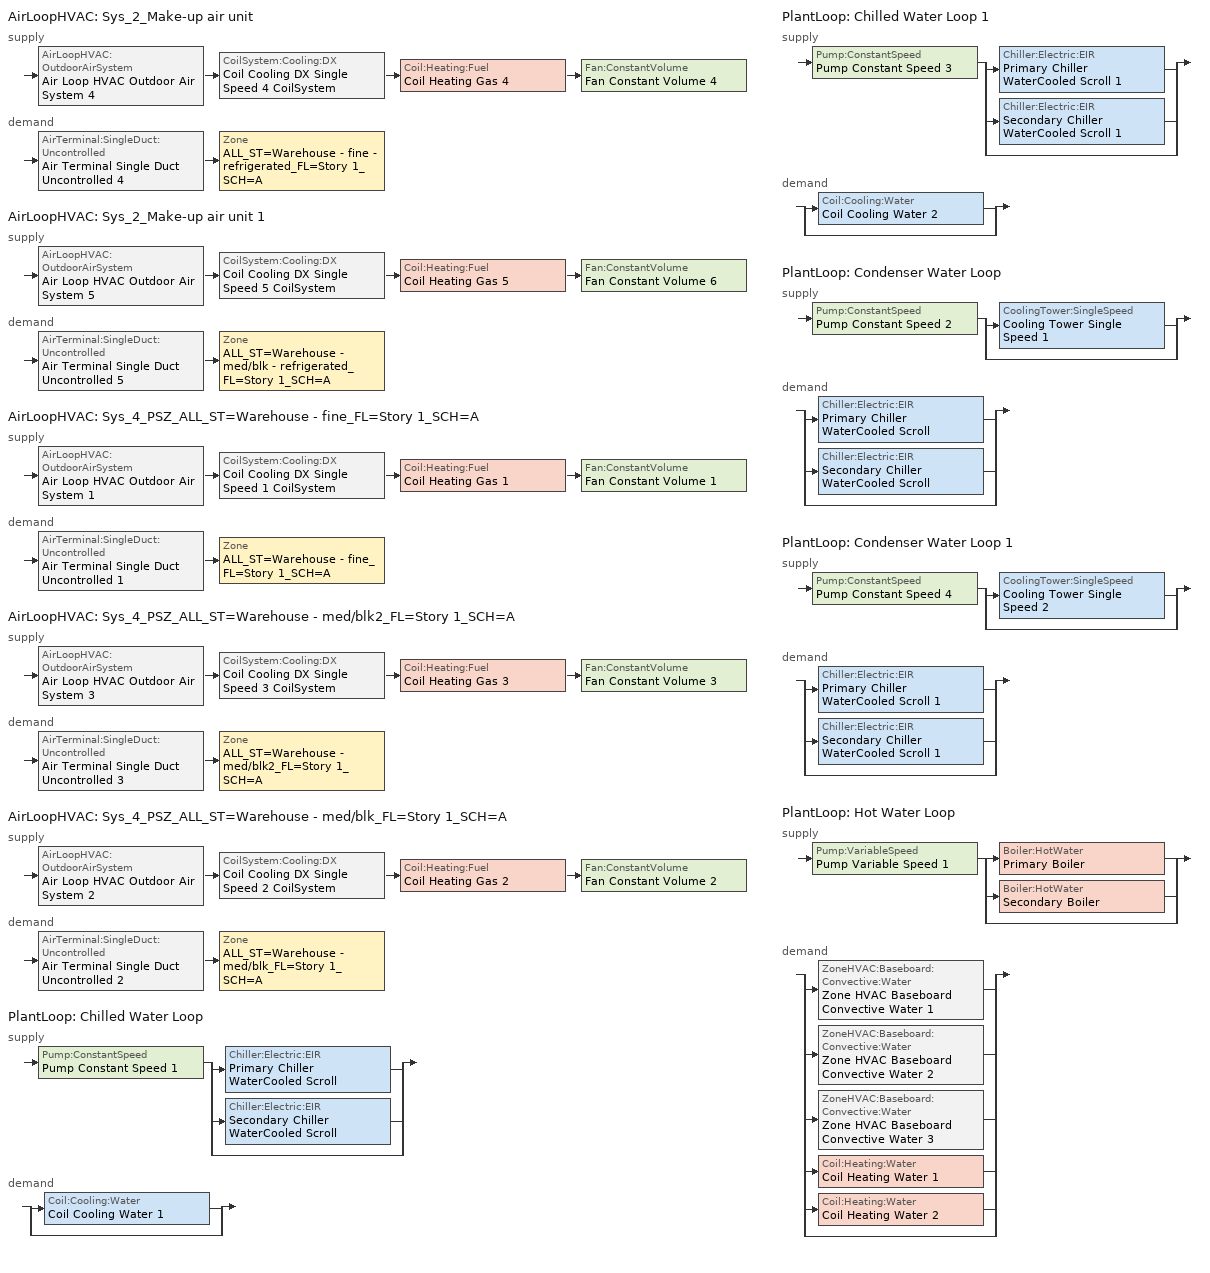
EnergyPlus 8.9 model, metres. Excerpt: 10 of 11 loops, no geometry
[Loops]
AirLoopHVAC 'Sys_2_Make-up air unit'
 supply: AirLoopHVAC:OutdoorAirSystem 'Air Loop HVAC Outdoor Air System 4' > CoilSystem:Cooling:DX 'Coil Cooling DX Single Speed 4 CoilSystem' > Coil:Heating:Fuel 'Coil Heating Gas 4' > Fan:ConstantVolume 'Fan Constant Volume 4'
 demand: AirTerminal:SingleDuct:Uncontrolled 'Air Terminal Single Duct Uncontrolled 4' > Zone 'ALL_ST=Warehouse - fine - refrigerated_FL=Story 1_SCH=A'
AirLoopHVAC 'Sys_2_Make-up air unit 1'
 supply: AirLoopHVAC:OutdoorAirSystem 'Air Loop HVAC Outdoor Air System 5' > CoilSystem:Cooling:DX 'Coil Cooling DX Single Speed 5 CoilSystem' > Coil:Heating:Fuel 'Coil Heating Gas 5' > Fan:ConstantVolume 'Fan Constant Volume 6'
 demand: AirTerminal:SingleDuct:Uncontrolled 'Air Terminal Single Duct Uncontrolled 5' > Zone 'ALL_ST=Warehouse - med/blk - refrigerated_FL=Story 1_SCH=A'
AirLoopHVAC 'Sys_4_PSZ_ALL_ST=Warehouse - fine_FL=Story 1_SCH=A'
 supply: AirLoopHVAC:OutdoorAirSystem 'Air Loop HVAC Outdoor Air System 1' > CoilSystem:Cooling:DX 'Coil Cooling DX Single Speed 1 CoilSystem' > Coil:Heating:Fuel 'Coil Heating Gas 1' > Fan:ConstantVolume 'Fan Constant Volume 1'
 demand: AirTerminal:SingleDuct:Uncontrolled 'Air Terminal Single Duct Uncontrolled 1' > Zone 'ALL_ST=Warehouse - fine_FL=Story 1_SCH=A'
AirLoopHVAC 'Sys_4_PSZ_ALL_ST=Warehouse - med/blk2_FL=Story 1_SCH=A'
 supply: AirLoopHVAC:OutdoorAirSystem 'Air Loop HVAC Outdoor Air System 3' > CoilSystem:Cooling:DX 'Coil Cooling DX Single Speed 3 CoilSystem' > Coil:Heating:Fuel 'Coil Heating Gas 3' > Fan:ConstantVolume 'Fan Constant Volume 3'
 demand: AirTerminal:SingleDuct:Uncontrolled 'Air Terminal Single Duct Uncontrolled 3' > Zone 'ALL_ST=Warehouse - med/blk2_FL=Story 1_SCH=A'
AirLoopHVAC 'Sys_4_PSZ_ALL_ST=Warehouse - med/blk_FL=Story 1_SCH=A'
 supply: AirLoopHVAC:OutdoorAirSystem 'Air Loop HVAC Outdoor Air System 2' > CoilSystem:Cooling:DX 'Coil Cooling DX Single Speed 2 CoilSystem' > Coil:Heating:Fuel 'Coil Heating Gas 2' > Fan:ConstantVolume 'Fan Constant Volume 2'
 demand: AirTerminal:SingleDuct:Uncontrolled 'Air Terminal Single Duct Uncontrolled 2' > Zone 'ALL_ST=Warehouse - med/blk_FL=Story 1_SCH=A'
PlantLoop 'Chilled Water Loop'
 supply: Pump:ConstantSpeed 'Pump Constant Speed 1' > split
  | Chiller:Electric:EIR 'Primary Chiller WaterCooled Scroll'
  | Chiller:Electric:EIR 'Secondary Chiller WaterCooled Scroll'
  | bypass
 demand: split
  | Coil:Cooling:Water 'Coil Cooling Water 1'
  | bypass
PlantLoop 'Chilled Water Loop 1'
 supply: Pump:ConstantSpeed 'Pump Constant Speed 3' > split
  | Chiller:Electric:EIR 'Primary Chiller WaterCooled Scroll 1'
  | Chiller:Electric:EIR 'Secondary Chiller WaterCooled Scroll 1'
  | bypass
 demand: split
  | Coil:Cooling:Water 'Coil Cooling Water 2'
  | bypass
PlantLoop 'Condenser Water Loop'
 supply: Pump:ConstantSpeed 'Pump Constant Speed 2' > split
  | CoolingTower:SingleSpeed 'Cooling Tower Single Speed 1'
  | bypass
 demand: split
  | Chiller:Electric:EIR 'Primary Chiller WaterCooled Scroll'
  | Chiller:Electric:EIR 'Secondary Chiller WaterCooled Scroll'
  | bypass
PlantLoop 'Condenser Water Loop 1'
 supply: Pump:ConstantSpeed 'Pump Constant Speed 4' > split
  | CoolingTower:SingleSpeed 'Cooling Tower Single Speed 2'
  | bypass
 demand: split
  | Chiller:Electric:EIR 'Primary Chiller WaterCooled Scroll 1'
  | Chiller:Electric:EIR 'Secondary Chiller WaterCooled Scroll 1'
  | bypass
PlantLoop 'Hot Water Loop'
 supply: Pump:VariableSpeed 'Pump Variable Speed 1' > split
  | Boiler:HotWater 'Primary Boiler'
  | Boiler:HotWater 'Secondary Boiler'
  | bypass
 demand: split
  | ZoneHVAC:Baseboard:Convective:Water 'Zone HVAC Baseboard Convective Water 1'
  | ZoneHVAC:Baseboard:Convective:Water 'Zone HVAC Baseboard Convective Water 2'
  | ZoneHVAC:Baseboard:Convective:Water 'Zone HVAC Baseboard Convective Water 3'
  | Coil:Heating:Water 'Coil Heating Water 1'
  | Coil:Heating:Water 'Coil Heating Water 2'
  | bypass
[ZoneControl:Thermostat] Control Object Type 1=ThermostatSetpoint:DualSetpoint
Name | Zone or ZoneList | Control Type Schedule | Control Name 1
ALL_ST=Warehouse - fine - refrigerated_FL=Story 1_SCH=A Thermostat | ALL_ST=Warehouse - fine - refrigerated_FL=Story 1_SCH=A | ALL_ST=Warehouse - fine - refrigerated_FL=Story 1_SCH=A Thermostat Schedule | Space Function Warehouse - fine - refrigerated Thermostat 3
ALL_ST=Warehouse - fine_FL=Story 1_SCH=A Thermostat | ALL_ST=Warehouse - fine_FL=Story 1_SCH=A | ALL_ST=Warehouse - fine_FL=Story 1_SCH=A Thermostat Schedule | Space Function Warehouse - fine Thermostat 3
ALL_ST=Warehouse - med/blk - refrigerated_FL=Story 1_SCH=A Thermostat | ALL_ST=Warehouse - med/blk - refrigerated_FL=Story 1_SCH=A | ALL_ST=Warehouse - med/blk - refrigerated_FL=Story 1_SCH=A Thermostat Schedule | Space Function Warehouse - med/blk - refrigerated Thermostat 3
ALL_ST=Warehouse - med/blk2_FL=Story 1_SCH=A Thermostat | ALL_ST=Warehouse - med/blk2_FL=Story 1_SCH=A | ALL_ST=Warehouse - med/blk2_FL=Story 1_SCH=A Thermostat Schedule | Space Function Warehouse - med/blk2 Thermostat 3
ALL_ST=Warehouse - med/blk_FL=Story 1_SCH=A Thermostat | ALL_ST=Warehouse - med/blk_FL=Story 1_SCH=A | ALL_ST=Warehouse - med/blk_FL=Story 1_SCH=A Thermostat Schedule | Space Function Warehouse - med/blk Thermostat 3
[ThermostatSetpoint:DualSetpoint] Heating Setpoint Temperature Schedule=NECB-A-Thermostat Setpoint-Heating; Cooling Setpoint Temperature Schedule=NECB-A-Thermostat Setpoint-Cooling
Space Function Warehouse - fine - refrigerated Thermostat 3; Space Function Warehouse - fine Thermostat 3; Space Function Warehouse - med/blk - refrigerated Thermostat 3; Space Function Warehouse - med/blk2 Thermostat 3; Space Function Warehouse - med/blk Thermostat 3
[Fan:ConstantVolume] Availability Schedule=Always On Discrete; Fan Total Efficiency=0.7; Pressure Rise {Pa}=250; Maximum Flow Rate {m3/s}=AutoSize; Motor Efficiency=0.9; Motor In Airstream Fraction=1
Fan Constant Volume 5; Fan Constant Volume 7; Fan Constant Volume 4; Fan Constant Volume 6; Fan Constant Volume 1; Fan Constant Volume 3; Fan Constant Volume 2
[Coil:Cooling:Water] Design Water Flow Rate {m3/s}=Autosize; Design Air Flow Rate {m3/s}=Autosize; Design Inlet Water Temperature {C}=Autosize; Design Inlet Air Temperature {C}=Autosize; Design Outlet Air Temperature {C}=Autosize; Design Inlet Air Humidity Ratio {kgWater/kgDryAir}=Autosize; Design Outlet Air Humidity Ratio {kgWater/kgDryAir}=Autosize; Type of Analysis=SimpleAnalysis; Heat Exchanger Configuration=CrossFlow
Name | Availability Schedule
Coil Cooling Water 1 | tpfc_clg_availability
Coil Cooling Water 2 | tpfc_clg_availability 1
[Coil:Heating:Water] U-Factor Times Area Value {W/K}=Autosize; Maximum Water Flow Rate {m3/s}=Autosize; Performance Input Method=UFactorTimesAreaAndDesignWaterFlowRate; Rated Capacity {W}=Autosize; Rated Inlet Water Temperature {C}=82.2; Rated Inlet Air Temperature {C}=16.6; Rated Outlet Water Temperature {C}=71.1; Rated Outlet Air Temperature {C}=32.2; Rated Ratio for Air and Water Convection=0.5
Name | Availability Schedule
Coil Heating Water 1 | tpfc_htg_availability
Coil Heating Water 2 | tpfc_htg_availability 1
[ZoneHVAC:FourPipeFanCoil] Availability Schedule=Always On Discrete; Capacity Control Method=ConstantFanVariableFlow; Maximum Supply Air Flow Rate {m3/s}=Autosize; Maximum Outdoor Air Flow Rate {m3/s}=Autosize; Maximum Cold Water Flow Rate {m3/s}=Autosize; Maximum Hot Water Flow Rate {m3/s}=Autosize; Minimum Supply Air Temperature in Cooling Mode {C}=Autosize; Maximum Supply Air Temperature in Heating Mode {C}=Autosize
Name | Supply Air Fan | Cooling Coil | Heating Coil
Zone HVAC Four Pipe Fan Coil 1 | Fan Constant Volume 5 | Coil Cooling Water 1 | Coil Heating Water 1
Zone HVAC Four Pipe Fan Coil 2 | Fan Constant Volume 7 | Coil Cooling Water 2 | Coil Heating Water 2
[AirTerminal:SingleDuct:Uncontrolled] Availability Schedule=Always On Discrete; Maximum Air Flow Rate {m3/s}=AutoSize
Air Terminal Single Duct Uncontrolled 4; Air Terminal Single Duct Uncontrolled 1; Air Terminal Single Duct Uncontrolled 5; Air Terminal Single Duct Uncontrolled 3; Air Terminal Single Duct Uncontrolled 2
[Zone equipment]
ALL_ST=Warehouse - fine - refrigerated_FL=Story 1_SCH=A: Zone HVAC Four Pipe Fan Coil 1, Air Terminal Single Duct Uncontrolled 4
ALL_ST=Warehouse - fine_FL=Story 1_SCH=A: Air Terminal Single Duct Uncontrolled 1, Zone HVAC Baseboard Convective Water 1
ALL_ST=Warehouse - med/blk - refrigerated_FL=Story 1_SCH=A: Zone HVAC Four Pipe Fan Coil 2, Air Terminal Single Duct Uncontrolled 5
ALL_ST=Warehouse - med/blk2_FL=Story 1_SCH=A: Air Terminal Single Duct Uncontrolled 3, Zone HVAC Baseboard Convective Water 3
ALL_ST=Warehouse - med/blk_FL=Story 1_SCH=A: Air Terminal Single Duct Uncontrolled 2, Zone HVAC Baseboard Convective Water 2
[Sizing:Zone] Zone Cooling Design Supply Air Temperature Input Method=SupplyAirTemperature; Zone Cooling Design Supply Air Temperature {C}=13; Zone Cooling Design Supply Air Temperature Difference {deltaC}=11.11; Zone Heating Design Supply Air Temperature Input Method=SupplyAirTemperature; Zone Heating Design Supply Air Temperature {C}=43; Zone Heating Design Supply Air Temperature Difference {deltaC}=11.11; Zone Cooling Design Supply Air Humidity Ratio {kgWater/kgDryAir}=0.0085; Zone Heating Design Supply Air Humidity Ratio {kgWater/kgDryAir}=0.008; Zone Heating Sizing Factor=1.3; Zone Cooling Sizing Factor=1.1; Cooling Design Air Flow Method=DesignDay; Cooling Design Air Flow Rate {m3/s}=0; Cooling Minimum Air Flow per Zone Floor Area {m3/s-m2}=0.000762; Cooling Minimum Air Flow {m3/s}=0; Cooling Minimum Air Flow Fraction=0; Heating Design Air Flow Method=DesignDay; Heating Design Air Flow Rate {m3/s}=0; Heating Maximum Air Flow per Zone Floor Area {m3/s-m2}=0.002032; Heating Maximum Air Flow {m3/s}=0.141576; Heating Maximum Air Flow Fraction=0.3; Account for Dedicated Outdoor Air System=No
Name | Design Specification Outdoor Air Object | Design Specification Zone Air Distribution Object
ALL_ST=Warehouse - fine - refrigerated_FL=Story 1_SCH=A | Space Function Warehouse - fine - refrigerated Ventilation | ALL_ST=Warehouse - fine - refrigerated_FL=Story 1_SCH=A Design Spec Zone Air Dist
ALL_ST=Warehouse - fine_FL=Story 1_SCH=A | Space Function Warehouse - fine Ventilation | ALL_ST=Warehouse - fine_FL=Story 1_SCH=A Design Spec Zone Air Dist
ALL_ST=Warehouse - med/blk - refrigerated_FL=Story 1_SCH=A | Space Function Warehouse - med/blk - refrigerated Ventilation | ALL_ST=Warehouse - med/blk - refrigerated_FL=Story 1_SCH=A Design Spec Zone Air Dist
ALL_ST=Warehouse - med/blk2_FL=Story 1_SCH=A | Space Function Warehouse - med/blk2 Ventilation | ALL_ST=Warehouse - med/blk2_FL=Story 1_SCH=A Design Spec Zone Air Dist
ALL_ST=Warehouse - med/blk_FL=Story 1_SCH=A | Space Function Warehouse - med/blk Ventilation | ALL_ST=Warehouse - med/blk_FL=Story 1_SCH=A Design Spec Zone Air Dist
[DesignSpecification:ZoneAirDistribution] Zone Air Distribution Effectiveness in Cooling Mode=1; Zone Air Distribution Effectiveness in Heating Mode=1
ALL_ST=Warehouse - fine - refrigerated_FL=Story 1_SCH=A Design Spec Zone Air Dist; ALL_ST=Warehouse - fine_FL=Story 1_SCH=A Design Spec Zone Air Dist; ALL_ST=Warehouse - med/blk - refrigerated_FL=Story 1_SCH=A Design Spec Zone Air Dist; ALL_ST=Warehouse - med/blk2_FL=Story 1_SCH=A Design Spec Zone Air Dist; ALL_ST=Warehouse - med/blk_FL=Story 1_SCH=A Design Spec Zone Air Dist
[Controller:MechanicalVentilation] Availability Schedule=Always On Discrete; Demand Controlled Ventilation=No; System Outdoor Air Method=ZoneSum
Name | Zone Name 1 | Design Specification Outdoor Air Object Name 1 | Design Specification Zone Air Distribution Object Name 1
Controller Mechanical Ventilation 4 | ALL_ST=Warehouse - fine - refrigerated_FL=Story 1_SCH=A | Space Function Warehouse - fine - refrigerated Ventilation | ALL_ST=Warehouse - fine - refrigerated_FL=Story 1_SCH=A Design Spec Zone Air Dist
Controller Mechanical Ventilation 1 | ALL_ST=Warehouse - fine_FL=Story 1_SCH=A | Space Function Warehouse - fine Ventilation | ALL_ST=Warehouse - fine_FL=Story 1_SCH=A Design Spec Zone Air Dist
Controller Mechanical Ventilation 5 | ALL_ST=Warehouse - med/blk - refrigerated_FL=Story 1_SCH=A | Space Function Warehouse - med/blk - refrigerated Ventilation | ALL_ST=Warehouse - med/blk - refrigerated_FL=Story 1_SCH=A Design Spec Zone Air Dist
Controller Mechanical Ventilation 3 | ALL_ST=Warehouse - med/blk2_FL=Story 1_SCH=A | Space Function Warehouse - med/blk2 Ventilation | ALL_ST=Warehouse - med/blk2_FL=Story 1_SCH=A Design Spec Zone Air Dist
Controller Mechanical Ventilation 2 | ALL_ST=Warehouse - med/blk_FL=Story 1_SCH=A | Space Function Warehouse - med/blk Ventilation | ALL_ST=Warehouse - med/blk_FL=Story 1_SCH=A Design Spec Zone Air Dist
[DesignSpecification:OutdoorAir] Outdoor Air Method=Sum; Outdoor Air Flow per Person {m3/s-person}=0; Outdoor Air Flow per Zone Floor Area {m3/s-m2}=0.0003048; Outdoor Air Flow per Zone {m3/s}=0; Outdoor Air Flow Air Changes per Hour {1/hr}=0
Space Function Warehouse - fine - refrigerated Ventilation; Space Function Warehouse - fine Ventilation; Space Function Warehouse - med/blk - refrigerated Ventilation; Space Function Warehouse - med/blk2 Ventilation; Space Function Warehouse - med/blk Ventilation
[ZoneHVAC:Baseboard:Convective:Water] Availability Schedule=Always On Discrete; Heating Design Capacity Method=HeatingDesignCapacity; Heating Design Capacity {W}=Autosize; Heating Design Capacity Per Floor Area {W/m2}=0; Fraction of Autosized Heating Design Capacity=0.8; U-Factor Times Area Value {W/K}=Autosize; Maximum Water Flow Rate {m3/s}=Autosize; Convergence Tolerance=0.001
Zone HVAC Baseboard Convective Water 1; Zone HVAC Baseboard Convective Water 3; Zone HVAC Baseboard Convective Water 2
[AirLoopHVAC] Design Supply Air Flow Rate {m3/s}=AutoSize
Sys_2_Make-up air unit; Sys_2_Make-up air unit 1; Sys_4_PSZ_ALL_ST=Warehouse - fine_FL=Story 1_SCH=A; Sys_4_PSZ_ALL_ST=Warehouse - med/blk2_FL=Story 1_SCH=A; Sys_4_PSZ_ALL_ST=Warehouse - med/blk_FL=Story 1_SCH=A
[Sizing:System] Type of Load to Size On=Sensible; Design Outdoor Air Flow Rate {m3/s}=Autosize; Central Heating Maximum System Air Flow Ratio=1; Preheat Design Temperature {C}=7; Preheat Design Humidity Ratio {kgWater/kgDryAir}=0.008; Precool Design Temperature {C}=13; Precool Design Humidity Ratio {kgWater/kgDryAir}=0.008; Central Cooling Design Supply Air Temperature {C}=13; Type of Zone Sum to Use=NonCoincident; 100% Outdoor Air in Cooling=No; 100% Outdoor Air in Heating=No; Central Cooling Design Supply Air Humidity Ratio {kgWater/kgDryAir}=0.0085; Central Heating Design Supply Air Humidity Ratio {kgWater/kgDryAir}=0.008; Cooling Supply Air Flow Rate Method=DesignDay; Cooling Supply Air Flow Rate {m3/s}=0; Cooling Supply Air Flow Rate Per Floor Area {m3/s-m2}=0.00996765; Cooling Fraction of Autosized Cooling Supply Air Flow Rate=1; Cooling Supply Air Flow Rate Per Unit Cooling Capacity {m3/s-W}=3.94755e-05; Heating Supply Air Flow Rate Method=DesignDay; Heating Supply Air Flow Rate {m3/s}=0; Heating Supply Air Flow Rate Per Floor Area {m3/s-m2}=0.00996765; Heating Fraction of Autosized Heating Supply Air Flow Rate=1; Heating Fraction of Autosized Cooling Supply Air Flow Rate=1; Heating Supply Air Flow Rate Per Unit Heating Capacity {m3/s-W}=3.15882e-05; System Outdoor Air Method=ZoneSum; Zone Maximum Outdoor Air Fraction=1; Cooling Design Capacity Method=CoolingDesignCapacity; Cooling Design Capacity {W}=Autosize; Cooling Design Capacity Per Floor Area {W/m2}=234.7; Fraction of Autosized Cooling Design Capacity=1; Heating Design Capacity Method=HeatingDesignCapacity; Heating Design Capacity {W}=Autosize; Heating Design Capacity Per Floor Area {W/m2}=157; Fraction of Autosized Heating Design Capacity=1; Central Cooling Capacity Control Method=OnOff
Name | Central Heating Design Supply Air Temperature {C}
Sys_2_Make-up air unit; Sys_2_Make-up air unit 1 | 13.1
Sys_4_PSZ_ALL_ST=Warehouse - fine_FL=Story 1_SCH=A; Sys_4_PSZ_ALL_ST=Warehouse - med/blk2_FL=Story 1_SCH=A; Sys_4_PSZ_ALL_ST=Warehouse - med/blk_FL=Story 1_SCH=A | 43
[Controller:OutdoorAir] Minimum Outdoor Air Flow Rate {m3/s}=Autosize; Maximum Outdoor Air Flow Rate {m3/s}=Autosize; Economizer Control Type=NoEconomizer; Economizer Control Action Type=ModulateFlow; Economizer Maximum Limit Dry-Bulb Temperature {C}=28; Economizer Maximum Limit Enthalpy {J/kg}=64000; Economizer Minimum Limit Dry-Bulb Temperature {C}=-100; Lockout Type=NoLockout; Minimum Limit Type=FixedMinimum; High Humidity Control=No; Control High Indoor Humidity Based on Outdoor Humidity Ratio=Yes; Heat Recovery Bypass Control Type=BypassWhenWithinEconomizerLimits
Name | Mechanical Ventilation Controller
Controller Outdoor Air 4 | Controller Mechanical Ventilation 4
Controller Outdoor Air 5 | Controller Mechanical Ventilation 5
Controller Outdoor Air 1 | Controller Mechanical Ventilation 1
Controller Outdoor Air 3 | Controller Mechanical Ventilation 3
Controller Outdoor Air 2 | Controller Mechanical Ventilation 2
[SetpointManager:MixedAir] Control Variable=Temperature
Node 93 OS Default SPM; Node 92 OS Default SPM; Node 91 OS Default SPM; Node 136 OS Default SPM; Node 135 OS Default SPM; Node 134 OS Default SPM; Node 28 OS Default SPM; Node 27 OS Default SPM; Node 26 OS Default SPM; Node 53 OS Default SPM; Node 52 OS Default SPM; Node 51 OS Default SPM; Node 40 OS Default SPM; Node 39 OS Default SPM; Node 38 OS Default SPM
[CoilSystem:Cooling:DX]
Name | Availability Schedule | Cooling Coil
Coil Cooling DX Single Speed 4 CoilSystem | tpfc_clg_availability | Coil Cooling DX Single Speed 4
Coil Cooling DX Single Speed 5 CoilSystem | tpfc_clg_availability 1 | Coil Cooling DX Single Speed 5
Coil Cooling DX Single Speed 1 CoilSystem | Always On Discrete | Coil Cooling DX Single Speed 1
Coil Cooling DX Single Speed 3 CoilSystem | Always On Discrete | Coil Cooling DX Single Speed 3
Coil Cooling DX Single Speed 2 CoilSystem | Always On Discrete | Coil Cooling DX Single Speed 2
[Coil:Cooling:DX:SingleSpeed] Gross Rated Total Cooling Capacity {W}=Autosize; Gross Rated Sensible Heat Ratio=Autosize; Gross Rated Cooling COP {W/W}=3; Rated Air Flow Rate {m3/s}=Autosize; Rated Evaporator Fan Power Per Volume Flow Rate {W/(m3/s)}=773.3; Condenser Type=AirCooled; Evaporative Condenser Effectiveness=0; Evaporative Condenser Air Flow Rate {m3/s}=Autosize; Evaporative Condenser Pump Rated Power Consumption {W}=Autosize; Crankcase Heater Capacity {W}=0; Maximum Outdoor Dry-Bulb Temperature for Crankcase Heater Operation {C}=0; Basin Heater Capacity {W/K}=0; Basin Heater Setpoint Temperature {C}=10
Name | Availability Schedule | Total Cooling Capacity Function of Temperature Curve | Total Cooling Capacity Function of Flow Fraction Curve | Energy Input Ratio Function of Temperature Curve | Energy Input Ratio Function of Flow Fraction Curve | Part Load Fraction Correlation Curve
Coil Cooling DX Single Speed 4 | tpfc_clg_availability | Curve Biquadratic 11 | Curve Quadratic 9 | Curve Biquadratic 12 | Curve Quadratic 10 | Curve Cubic 4
Coil Cooling DX Single Speed 5 | tpfc_clg_availability 1 | Curve Biquadratic 17 | Curve Quadratic 13 | Curve Biquadratic 18 | Curve Quadratic 14 | Curve Cubic 5
Coil Cooling DX Single Speed 1 | Always On Discrete | Curve Biquadratic 1 | Curve Quadratic 1 | Curve Biquadratic 2 | Curve Quadratic 2 | Curve Cubic 1
Coil Cooling DX Single Speed 3 | Always On Discrete | Curve Biquadratic 5 | Curve Quadratic 5 | Curve Biquadratic 6 | Curve Quadratic 6 | Curve Cubic 3
Coil Cooling DX Single Speed 2 | Always On Discrete | Curve Biquadratic 3 | Curve Quadratic 3 | Curve Biquadratic 4 | Curve Quadratic 4 | Curve Cubic 2
[Coil:Heating:Fuel] Availability Schedule=Always On Discrete; Fuel Type=NaturalGas; Burner Efficiency=0.8; Nominal Capacity {W}=AutoSize; Parasitic Electric Load {W}=0; Parasitic Fuel Load {W}=0
Coil Heating Gas 4; Coil Heating Gas 5; Coil Heating Gas 1; Coil Heating Gas 3; Coil Heating Gas 2
[SetpointManager:SingleZone:Reheat] Control Variable=Temperature
Name | Minimum Supply Air Temperature {C} | Maximum Supply Air Temperature {C} | Control Zone
Setpoint Manager Single Zone Reheat 4 | 13.1 | 13 | ALL_ST=Warehouse - fine - refrigerated_FL=Story 1_SCH=A
Setpoint Manager Single Zone Reheat 5 | 13.1 | 13 | ALL_ST=Warehouse - med/blk - refrigerated_FL=Story 1_SCH=A
Setpoint Manager Single Zone Reheat 1 | 13 | 43 | ALL_ST=Warehouse - fine_FL=Story 1_SCH=A
Setpoint Manager Single Zone Reheat 3 | 13 | 43 | ALL_ST=Warehouse - med/blk2_FL=Story 1_SCH=A
Setpoint Manager Single Zone Reheat 2 | 13 | 43 | ALL_ST=Warehouse - med/blk_FL=Story 1_SCH=A
[PlantLoop] Fluid Type=Water; Maximum Loop Temperature {C}=100; Minimum Loop Temperature {C}=0; Maximum Loop Flow Rate {m3/s}=Autosize; Minimum Loop Flow Rate {m3/s}=0; Plant Loop Volume {m3}=Autocalculate; Load Distribution Scheme=Optimal; Plant Loop Demand Calculation Scheme=SingleSetpoint
Name | Plant Equipment Operation Scheme
Chilled Water Loop | Chilled Water Loop Operation Schemes
Chilled Water Loop 1 | Chilled Water Loop 1 Operation Schemes
Condenser Water Loop | Condenser Water Loop Operation Schemes
Condenser Water Loop 1 | Condenser Water Loop 1 Operation Schemes
Hot Water Loop | Hot Water Loop Operation Schemes
[Sizing:Plant] Sizing Option=NonCoincident; Zone Timesteps in Averaging Window=1; Coincident Sizing Factor Mode=None
Name | Loop Type | Design Loop Exit Temperature {C} | Loop Design Temperature Difference {deltaC}
Chilled Water Loop; Chilled Water Loop 1 | Cooling | 7 | 6
Condenser Water Loop; Condenser Water Loop 1 | Condenser | 29 | 6
Hot Water Loop | Heating | 82 | 16
[Pump:ConstantSpeed] Design Flow Rate {m3/s}=Autosize; Design Pump Head {Pa}=179352; Design Power Consumption {W}=Autosize; Motor Efficiency=0.9; Fraction of Motor Inefficiencies to Fluid Stream=0; Pump Control Type=Intermittent; Design Power Sizing Method=PowerPerFlowPerPressure; Design Electric Power per Unit Flow Rate {W/(m3/s)}=348701.1; Design Shaft Power per Unit Flow Rate per Unit Head=1.28205
Pump Constant Speed 1; Pump Constant Speed 3; Pump Constant Speed 2; Pump Constant Speed 4
[Chiller:Electric:EIR] Reference Capacity {W}=Autosize; Reference COP {W/W}=5.5; Reference Leaving Chilled Water Temperature {C}=6.67; Reference Entering Condenser Fluid Temperature {C}=29.4; Reference Chilled Water Flow Rate {m3/s}=Autosize; Reference Condenser Fluid Flow Rate {m3/s}=Autosize; Minimum Part Load Ratio=0.1; Maximum Part Load Ratio=1; Optimum Part Load Ratio=1; Minimum Unloading Ratio=0.2; Condenser Type=WaterCooled; Condenser Fan Power Ratio {W/W}=0; Fraction of Compressor Electric Consumption Rejected by Condenser=1; Leaving Chilled Water Lower Temperature Limit {C}=2; Chiller Flow Mode=NotModulated; Sizing Factor=1
Name | Cooling Capacity Function of Temperature Curve | Electric Input to Cooling Output Ratio Function of Temperature Curve | Electric Input to Cooling Output Ratio Function of Part Load Ratio Curve
Primary Chiller WaterCooled Scroll | Curve Biquadratic 7 | Curve Biquadratic 8 | Curve Quadratic 7
Secondary Chiller WaterCooled Scroll | Curve Biquadratic 9 | Curve Biquadratic 10 | Curve Quadratic 8
Primary Chiller WaterCooled Scroll 1 | Curve Biquadratic 13 | Curve Biquadratic 14 | Curve Quadratic 11
Secondary Chiller WaterCooled Scroll 1 | Curve Biquadratic 15 | Curve Biquadratic 16 | Curve Quadratic 12
[SetpointManager:Scheduled] Control Variable=Temperature
Name | Schedule
Setpoint Manager Scheduled 1 | CHW Temp
Setpoint Manager Scheduled 3 | CHW Temp 1
Setpoint Manager Scheduled 2 | CW Temp
Setpoint Manager Scheduled 4 | CW Temp 1
[PlantEquipmentOperationSchemes] Control Scheme Schedule Name 1=Always On Discrete
Name | Control Scheme Object Type 1 | Control Scheme Name 1
Chilled Water Loop Operation Schemes | PlantEquipmentOperation:CoolingLoad | Chilled Water Loop Cooling Operation Scheme
Chilled Water Loop 1 Operation Schemes | PlantEquipmentOperation:CoolingLoad | Chilled Water Loop 1 Cooling Operation Scheme
Condenser Water Loop Operation Schemes | PlantEquipmentOperation:CoolingLoad | Condenser Water Loop Cooling Operation Scheme
Condenser Water Loop 1 Operation Schemes | PlantEquipmentOperation:CoolingLoad | Condenser Water Loop 1 Cooling Operation Scheme
Hot Water Loop Operation Schemes | PlantEquipmentOperation:HeatingLoad | Hot Water Loop Heating Operation Scheme
[PlantEquipmentOperation:CoolingLoad] Load Range Lower Limit 1 {W}=0; Load Range Upper Limit 1 {W}=1000000000
Name | Range Equipment List Name 1
Chilled Water Loop Cooling Operation Scheme | Chilled Water Loop Cooling Equipment List
Chilled Water Loop 1 Cooling Operation Scheme | Chilled Water Loop 1 Cooling Equipment List
Condenser Water Loop Cooling Operation Scheme | Condenser Water Loop Cooling Equipment List
Condenser Water Loop 1 Cooling Operation Scheme | Condenser Water Loop 1 Cooling Equipment List
[PlantEquipmentList]
Chilled Water Loop Cooling Equipment List: Chiller:Electric:EIR, Primary Chiller WaterCooled Scroll, Chiller:Electric:EIR, Secondary Chiller WaterCooled Scroll
Chilled Water Loop 1 Cooling Equipment List: Chiller:Electric:EIR, Primary Chiller WaterCooled Scroll 1, Chiller:Electric:EIR, Secondary Chiller WaterCooled Scroll 1
Condenser Water Loop Cooling Equipment List: CoolingTower:SingleSpeed, Cooling Tower Single Speed 1
Condenser Water Loop 1 Cooling Equipment List: CoolingTower:SingleSpeed, Cooling Tower Single Speed 2
Hot Water Loop Heating Equipment List: Boiler:HotWater, Primary Boiler, Boiler:HotWater, Secondary Boiler
[CoolingTower:SingleSpeed] Design Water Flow Rate {m3/s}=Autosize; Design Air Flow Rate {m3/s}=Autosize; Design Fan Power {W}=Autosize; Design U-Factor Times Area Value {W/K}=Autosize; Free Convection Air Flow Rate {m3/s}=Autosize; Free Convection Air Flow Rate Sizing Factor=0.1; Free Convection U-Factor Times Area Value {W/K}=Autosize; Free Convection U-Factor Times Area Value Sizing Factor=0.1; Performance Input Method=UFactorTimesAreaAndDesignWaterFlowRate; Heat Rejection Capacity and Nominal Capacity Sizing Ratio=1.25; Free Convection Capacity {W}=0; Free Convection Nominal Capacity Sizing Factor=0.1; Design Inlet Air Dry-Bulb Temperature {C}=24; Design Inlet Air Wet-Bulb Temperature {C}=24; Design Approach Temperature {deltaC}=5; Design Range Temperature {deltaC}=5; Basin Heater Capacity {W/K}=0; Basin Heater Setpoint Temperature {C}=2; Evaporation Loss Mode=LossFactor; Evaporation Loss Factor {percent/K}=0.2; Drift Loss Percent {percent}=0.008; Blowdown Calculation Mode=ConcentrationRatio; Blowdown Concentration Ratio=3; Capacity Control=FanCycling; Number of Cells=1; Cell Control=MinimalCell; Cell Minimum  Water Flow Rate Fraction=0.33; Cell Maximum Water Flow Rate Fraction=2.5; Sizing Factor=1
Cooling Tower Single Speed 1; Cooling Tower Single Speed 2
[Pump:VariableSpeed]
Pump Variable Speed 1: Design Maximum Flow Rate {m3/s}=Autosize; Design Pump Head {Pa}=179352; Design Power Consumption {W}=Autosize; Motor Efficiency=0.9; Fraction of Motor Inefficiencies to Fluid Stream=0; Coefficient 1 of the Part Load Performance Curve=0; Coefficient 2 of the Part Load Performance Curve=1; Coefficient 3 of the Part Load Performance Curve=0; Coefficient 4 of the Part Load Performance Curve=0; Design Minimum Flow Rate {m3/s}=0; Pump Control Type=Intermittent; Skin Loss Radiative Fraction=0.5; Design Power Sizing Method=PowerPerFlowPerPressure; Design Electric Power per Unit Flow Rate {W/(m3/s)}=348701.1; Design Shaft Power per Unit Flow Rate per Unit Head=1.28205; Design Minimum Flow Rate Fraction=0
[Boiler:HotWater] Fuel Type=NaturalGas; Nominal Capacity {W}=Autosize; Nominal Thermal Efficiency=0.8; Design Water Outlet Temperature {C}=82; Design Water Flow Rate {m3/s}=Autosize; Minimum Part Load Ratio=0; Maximum Part Load Ratio=1; Optimum Part Load Ratio=1; Water Outlet Upper Temperature Limit {C}=99; Boiler Flow Mode=ConstantFlow; Parasitic Electric Load {W}=0; Sizing Factor=1
Primary Boiler; Secondary Boiler
[SetpointManager:OutdoorAirReset]
Setpoint Manager Outdoor Air Reset 1: Control Variable=Temperature; Setpoint at Outdoor Low Temperature {C}=82; Outdoor Low Temperature {C}=-16; Setpoint at Outdoor High Temperature {C}=60; Outdoor High Temperature {C}=0
[PlantEquipmentOperation:HeatingLoad]
Hot Water Loop Heating Operation Scheme: Load Range Lower Limit 1 {W}=0; Load Range Upper Limit 1 {W}=1000000000; Range Equipment List Name 1=Hot Water Loop Heating Equipment List
[Schedule:Compact]
ALL_ST=Warehouse - fine - refrigerated_FL=Story 1_SCH=A Thermostat Schedule; ALL_ST=Warehouse - fine_FL=Story 1_SCH=A Thermostat Schedule; ALL_ST=Warehouse - med/blk - refrigerated_FL=Story 1_SCH=A Thermostat Schedule; ALL_ST=Warehouse - med/blk2_FL=Story 1_SCH=A Thermostat Schedule; ALL_ST=Warehouse - med/blk_FL=Story 1_SCH=A Thermostat Schedule: Through: 12/31, For: AllDays, Until: 24:00, 4
[Schedule:Day:Interval]
NECB-A-Thermostat Setpoint-Heating Sun|Hol Day; NECB-A-Thermostat Setpoint-Heating Sat Day: No, 24:00, 18
NECB-A-Thermostat Setpoint-Heating Default|Wkdy Day; NECB-A-Thermostat Setpoint-Heating Default: No, 06:00, 18, 07:00, 20, 21:00, 22, 24:00, 18
NECB-A-Thermostat Setpoint-Cooling Sun|Hol Day; NECB-A-Thermostat Setpoint-Cooling Sat Day: No, 24:00, 35
NECB-A-Thermostat Setpoint-Cooling Default|Wkdy Day; NECB-A-Thermostat Setpoint-Cooling Default: No, 06:00, 35, 21:00, 24, 24:00, 35
tpfc_clg_availability_sch_rule_day; tpfc_clg_availability_sch_rule_day 2; Schedule Day 4; tpfc_htg_availability_sch_rule_day 1; Schedule Day 3; tpfc_clg_availability_sch_rule_day 3; tpfc_clg_availability_sch_rule_day 5; Schedule Day 8; tpfc_htg_availability_sch_rule_day 4; Schedule Day 7: No, 24:00, 0
tpfc_clg_availability_sch_rule_day 1; tpfc_htg_availability_sch_rule_day; tpfc_htg_availability_sch_rule_day 2; tpfc_clg_availability_sch_rule_day 4; tpfc_htg_availability_sch_rule_day 3; tpfc_htg_availability_sch_rule_day 5: No, 24:00, 1
satCHW Temp 1; satCHW Temp 3; Schedule Day 5; Schedule Day 9; sunCHW Temp 1; sunCHW Temp 3; wkdCHW Temp 1; wkdCHW Temp 3: No, 01:00, 7, 02:00, 7, 03:00, 7, 04:00, 7, 05:00, 7, 06:00, 7, 07:00, 7, 08:00, 7, 09:00, 7, 10:00, 7, 11:00, 7, 12:00, 7, 13:00, 7, 14:00, 7, 15:00, 7, 16:00, 7, 17:00, 7, 18:00, 7, 19:00, 7, 20:00, 7, 21:00, 7, 22:00, 7, 23:00, 7, 24:00, 7
satCW Temp 1; satCW Temp 3; Schedule Day 10; Schedule Day 6; sunCW Temp 1; sunCW Temp 3; wkdCW Temp 1; wkdCW Temp 3: No, 01:00, 29, 02:00, 29, 03:00, 29, 04:00, 29, 05:00, 29, 06:00, 29, 07:00, 29, 08:00, 29, 09:00, 29, 10:00, 29, 11:00, 29, 12:00, 29, 13:00, 29, 14:00, 29, 15:00, 29, 16:00, 29, 17:00, 29, 18:00, 29, 19:00, 29, 20:00, 29, 21:00, 29, 22:00, 29, 23:00, 29, 24:00, 29
[Schedule:Week:Daily]
NECB-A-Thermostat Setpoint-Heating Week Rule - Jan1-Dec31: NECB-A-Thermostat Setpoint-Heating Sun|Hol Day, NECB-A-Thermostat Setpoint-Heating Default|Wkdy Day, NECB-A-Thermostat Setpoint-Heating Default|Wkdy Day, NECB-A-Thermostat Setpoint-Heating Default|Wkdy Day, NECB-A-Thermostat Setpoint-Heating Default|Wkdy Day, NECB-A-Thermostat Setpoint-Heating Default|Wkdy Day, NECB-A-Thermostat Setpoint-Heating Sat Day, NECB-A-Thermostat Setpoint-Heating Default, NECB-A-Thermostat Setpoint-Heating Default, NECB-A-Thermostat Setpoint-Heating Default, NECB-A-Thermostat Setpoint-Heating Default, NECB-A-Thermostat Setpoint-Heating Default
NECB-A-Thermostat Setpoint-Cooling Week Rule - Jan1-Dec31: NECB-A-Thermostat Setpoint-Cooling Sun|Hol Day, NECB-A-Thermostat Setpoint-Cooling Default|Wkdy Day, NECB-A-Thermostat Setpoint-Cooling Default|Wkdy Day, NECB-A-Thermostat Setpoint-Cooling Default|Wkdy Day, NECB-A-Thermostat Setpoint-Cooling Default|Wkdy Day, NECB-A-Thermostat Setpoint-Cooling Default|Wkdy Day, NECB-A-Thermostat Setpoint-Cooling Sat Day, NECB-A-Thermostat Setpoint-Cooling Default, NECB-A-Thermostat Setpoint-Cooling Default, NECB-A-Thermostat Setpoint-Cooling Default, NECB-A-Thermostat Setpoint-Cooling Default, NECB-A-Thermostat Setpoint-Cooling Default
tpfc_clg_availability Week Rule - Jan1-Jun24: tpfc_clg_availability_sch_rule_day, tpfc_clg_availability_sch_rule_day, tpfc_clg_availability_sch_rule_day, tpfc_clg_availability_sch_rule_day, tpfc_clg_availability_sch_rule_day, tpfc_clg_availability_sch_rule_day, tpfc_clg_availability_sch_rule_day, Schedule Day 4, Schedule Day 4, Schedule Day 4, Schedule Day 4, Schedule Day 4
tpfc_clg_availability Week Rule - Jun25-Jul1: tpfc_clg_availability_sch_rule_day, tpfc_clg_availability_sch_rule_day, tpfc_clg_availability_sch_rule_day, tpfc_clg_availability_sch_rule_day, tpfc_clg_availability_sch_rule_day, tpfc_clg_availability_sch_rule_day, tpfc_clg_availability_sch_rule_day 1, Schedule Day 4, Schedule Day 4, Schedule Day 4, Schedule Day 4, Schedule Day 4
tpfc_clg_availability Week Rule - Jul2-Oct28: tpfc_clg_availability_sch_rule_day 1, tpfc_clg_availability_sch_rule_day 1, tpfc_clg_availability_sch_rule_day 1, tpfc_clg_availability_sch_rule_day 1, tpfc_clg_availability_sch_rule_day 1, tpfc_clg_availability_sch_rule_day 1, tpfc_clg_availability_sch_rule_day 1, Schedule Day 4, Schedule Day 4, Schedule Day 4, Schedule Day 4, Schedule Day 4
tpfc_clg_availability Week Rule - Oct29-Nov4: tpfc_clg_availability_sch_rule_day 1, tpfc_clg_availability_sch_rule_day 1, tpfc_clg_availability_sch_rule_day 1, tpfc_clg_availability_sch_rule_day 2, tpfc_clg_availability_sch_rule_day 2, tpfc_clg_availability_sch_rule_day 2, tpfc_clg_availability_sch_rule_day 2, Schedule Day 4, Schedule Day 4, Schedule Day 4, Schedule Day 4, Schedule Day 4
tpfc_clg_availability Week Rule - Nov5-Dec31: tpfc_clg_availability_sch_rule_day 2, tpfc_clg_availability_sch_rule_day 2, tpfc_clg_availability_sch_rule_day 2, tpfc_clg_availability_sch_rule_day 2, tpfc_clg_availability_sch_rule_day 2, tpfc_clg_availability_sch_rule_day 2, tpfc_clg_availability_sch_rule_day 2, Schedule Day 4, Schedule Day 4, Schedule Day 4, Schedule Day 4, Schedule Day 4
tpfc_htg_availability Week Rule - Jan1-Jun24: tpfc_htg_availability_sch_rule_day, tpfc_htg_availability_sch_rule_day, tpfc_htg_availability_sch_rule_day, tpfc_htg_availability_sch_rule_day, tpfc_htg_availability_sch_rule_day, tpfc_htg_availability_sch_rule_day, tpfc_htg_availability_sch_rule_day, Schedule Day 3, Schedule Day 3, Schedule Day 3, Schedule Day 3, Schedule Day 3
tpfc_htg_availability Week Rule - Jun25-Jul1: tpfc_htg_availability_sch_rule_day, tpfc_htg_availability_sch_rule_day, tpfc_htg_availability_sch_rule_day, tpfc_htg_availability_sch_rule_day, tpfc_htg_availability_sch_rule_day, tpfc_htg_availability_sch_rule_day, tpfc_htg_availability_sch_rule_day 1, Schedule Day 3, Schedule Day 3, Schedule Day 3, Schedule Day 3, Schedule Day 3
tpfc_htg_availability Week Rule - Jul2-Oct28: tpfc_htg_availability_sch_rule_day 1, tpfc_htg_availability_sch_rule_day 1, tpfc_htg_availability_sch_rule_day 1, tpfc_htg_availability_sch_rule_day 1, tpfc_htg_availability_sch_rule_day 1, tpfc_htg_availability_sch_rule_day 1, tpfc_htg_availability_sch_rule_day 1, Schedule Day 3, Schedule Day 3, Schedule Day 3, Schedule Day 3, Schedule Day 3
tpfc_htg_availability Week Rule - Oct29-Nov4: tpfc_htg_availability_sch_rule_day 1, tpfc_htg_availability_sch_rule_day 1, tpfc_htg_availability_sch_rule_day 1, tpfc_htg_availability_sch_rule_day 2, tpfc_htg_availability_sch_rule_day 2, tpfc_htg_availability_sch_rule_day 2, tpfc_htg_availability_sch_rule_day 2, Schedule Day 3, Schedule Day 3, Schedule Day 3, Schedule Day 3, Schedule Day 3
tpfc_htg_availability Week Rule - Nov5-Dec31: tpfc_htg_availability_sch_rule_day 2, tpfc_htg_availability_sch_rule_day 2, tpfc_htg_availability_sch_rule_day 2, tpfc_htg_availability_sch_rule_day 2, tpfc_htg_availability_sch_rule_day 2, tpfc_htg_availability_sch_rule_day 2, tpfc_htg_availability_sch_rule_day 2, Schedule Day 3, Schedule Day 3, Schedule Day 3, Schedule Day 3, Schedule Day 3
tpfc_clg_availability 1 Week Rule - Jan1-Jun24: tpfc_clg_availability_sch_rule_day 3, tpfc_clg_availability_sch_rule_day 3, tpfc_clg_availability_sch_rule_day 3, tpfc_clg_availability_sch_rule_day 3, tpfc_clg_availability_sch_rule_day 3, tpfc_clg_availability_sch_rule_day 3, tpfc_clg_availability_sch_rule_day 3, Schedule Day 8, Schedule Day 8, Schedule Day 8, Schedule Day 8, Schedule Day 8
tpfc_clg_availability 1 Week Rule - Jun25-Jul1: tpfc_clg_availability_sch_rule_day 3, tpfc_clg_availability_sch_rule_day 3, tpfc_clg_availability_sch_rule_day 3, tpfc_clg_availability_sch_rule_day 3, tpfc_clg_availability_sch_rule_day 3, tpfc_clg_availability_sch_rule_day 3, tpfc_clg_availability_sch_rule_day 4, Schedule Day 8, Schedule Day 8, Schedule Day 8, Schedule Day 8, Schedule Day 8
tpfc_clg_availability 1 Week Rule - Jul2-Oct28: tpfc_clg_availability_sch_rule_day 4, tpfc_clg_availability_sch_rule_day 4, tpfc_clg_availability_sch_rule_day 4, tpfc_clg_availability_sch_rule_day 4, tpfc_clg_availability_sch_rule_day 4, tpfc_clg_availability_sch_rule_day 4, tpfc_clg_availability_sch_rule_day 4, Schedule Day 8, Schedule Day 8, Schedule Day 8, Schedule Day 8, Schedule Day 8
tpfc_clg_availability 1 Week Rule - Oct29-Nov4: tpfc_clg_availability_sch_rule_day 4, tpfc_clg_availability_sch_rule_day 4, tpfc_clg_availability_sch_rule_day 4, tpfc_clg_availability_sch_rule_day 5, tpfc_clg_availability_sch_rule_day 5, tpfc_clg_availability_sch_rule_day 5, tpfc_clg_availability_sch_rule_day 5, Schedule Day 8, Schedule Day 8, Schedule Day 8, Schedule Day 8, Schedule Day 8
tpfc_clg_availability 1 Week Rule - Nov5-Dec31: tpfc_clg_availability_sch_rule_day 5, tpfc_clg_availability_sch_rule_day 5, tpfc_clg_availability_sch_rule_day 5, tpfc_clg_availability_sch_rule_day 5, tpfc_clg_availability_sch_rule_day 5, tpfc_clg_availability_sch_rule_day 5, tpfc_clg_availability_sch_rule_day 5, Schedule Day 8, Schedule Day 8, Schedule Day 8, Schedule Day 8, Schedule Day 8
tpfc_htg_availability 1 Week Rule - Jan1-Jun24: tpfc_htg_availability_sch_rule_day 3, tpfc_htg_availability_sch_rule_day 3, tpfc_htg_availability_sch_rule_day 3, tpfc_htg_availability_sch_rule_day 3, tpfc_htg_availability_sch_rule_day 3, tpfc_htg_availability_sch_rule_day 3, tpfc_htg_availability_sch_rule_day 3, Schedule Day 7, Schedule Day 7, Schedule Day 7, Schedule Day 7, Schedule Day 7
tpfc_htg_availability 1 Week Rule - Jun25-Jul1: tpfc_htg_availability_sch_rule_day 3, tpfc_htg_availability_sch_rule_day 3, tpfc_htg_availability_sch_rule_day 3, tpfc_htg_availability_sch_rule_day 3, tpfc_htg_availability_sch_rule_day 3, tpfc_htg_availability_sch_rule_day 3, tpfc_htg_availability_sch_rule_day 4, Schedule Day 7, Schedule Day 7, Schedule Day 7, Schedule Day 7, Schedule Day 7
tpfc_htg_availability 1 Week Rule - Jul2-Oct28: tpfc_htg_availability_sch_rule_day 4, tpfc_htg_availability_sch_rule_day 4, tpfc_htg_availability_sch_rule_day 4, tpfc_htg_availability_sch_rule_day 4, tpfc_htg_availability_sch_rule_day 4, tpfc_htg_availability_sch_rule_day 4, tpfc_htg_availability_sch_rule_day 4, Schedule Day 7, Schedule Day 7, Schedule Day 7, Schedule Day 7, Schedule Day 7
tpfc_htg_availability 1 Week Rule - Oct29-Nov4: tpfc_htg_availability_sch_rule_day 4, tpfc_htg_availability_sch_rule_day 4, tpfc_htg_availability_sch_rule_day 4, tpfc_htg_availability_sch_rule_day 5, tpfc_htg_availability_sch_rule_day 5, tpfc_htg_availability_sch_rule_day 5, tpfc_htg_availability_sch_rule_day 5, Schedule Day 7, Schedule Day 7, Schedule Day 7, Schedule Day 7, Schedule Day 7
tpfc_htg_availability 1 Week Rule - Nov5-Dec31: tpfc_htg_availability_sch_rule_day 5, tpfc_htg_availability_sch_rule_day 5, tpfc_htg_availability_sch_rule_day 5, tpfc_htg_availability_sch_rule_day 5, tpfc_htg_availability_sch_rule_day 5, tpfc_htg_availability_sch_rule_day 5, tpfc_htg_availability_sch_rule_day 5, Schedule Day 7, Schedule Day 7, Schedule Day 7, Schedule Day 7, Schedule Day 7
CHW Temp Week Rule - Jan1-Dec31: sunCHW Temp 1, wkdCHW Temp 1, wkdCHW Temp 1, wkdCHW Temp 1, wkdCHW Temp 1, wkdCHW Temp 1, satCHW Temp 1, Schedule Day 5, Schedule Day 5, Schedule Day 5, Schedule Day 5, Schedule Day 5
CHW Temp 1 Week Rule - Jan1-Dec31: sunCHW Temp 3, wkdCHW Temp 3, wkdCHW Temp 3, wkdCHW Temp 3, wkdCHW Temp 3, wkdCHW Temp 3, satCHW Temp 3, Schedule Day 9, Schedule Day 9, Schedule Day 9, Schedule Day 9, Schedule Day 9
CW Temp Week Rule - Jan1-Dec31: sunCW Temp 1, wkdCW Temp 1, wkdCW Temp 1, wkdCW Temp 1, wkdCW Temp 1, wkdCW Temp 1, satCW Temp 1, Schedule Day 6, Schedule Day 6, Schedule Day 6, Schedule Day 6, Schedule Day 6
CW Temp 1 Week Rule - Jan1-Dec31: sunCW Temp 3, wkdCW Temp 3, wkdCW Temp 3, wkdCW Temp 3, wkdCW Temp 3, wkdCW Temp 3, satCW Temp 3, Schedule Day 10, Schedule Day 10, Schedule Day 10, Schedule Day 10, Schedule Day 10
[Schedule:Year]
NECB-A-Thermostat Setpoint-Heating: NECB-A-Thermostat Setpoint-Heating Week Rule - Jan1-Dec31, 1, 1, 12, 31
NECB-A-Thermostat Setpoint-Cooling: NECB-A-Thermostat Setpoint-Cooling Week Rule - Jan1-Dec31, 1, 1, 12, 31
tpfc_clg_availability: tpfc_clg_availability Week Rule - Jan1-Jun24, 1, 1, 6, 24, tpfc_clg_availability Week Rule - Jun25-Jul1, 6, 25, 7, 1, tpfc_clg_availability Week Rule - Jul2-Oct28, 7, 2, 10, 28, tpfc_clg_availability Week Rule - Oct29-Nov4, 10, 29, 11, 4, tpfc_clg_availability Week Rule - Nov5-Dec31, 11, 5, 12, 31
tpfc_htg_availability: tpfc_htg_availability Week Rule - Jan1-Jun24, 1, 1, 6, 24, tpfc_htg_availability Week Rule - Jun25-Jul1, 6, 25, 7, 1, tpfc_htg_availability Week Rule - Jul2-Oct28, 7, 2, 10, 28, tpfc_htg_availability Week Rule - Oct29-Nov4, 10, 29, 11, 4, tpfc_htg_availability Week Rule - Nov5-Dec31, 11, 5, 12, 31
tpfc_clg_availability 1: tpfc_clg_availability 1 Week Rule - Jan1-Jun24, 1, 1, 6, 24, tpfc_clg_availability 1 Week Rule - Jun25-Jul1, 6, 25, 7, 1, tpfc_clg_availability 1 Week Rule - Jul2-Oct28, 7, 2, 10, 28, tpfc_clg_availability 1 Week Rule - Oct29-Nov4, 10, 29, 11, 4, tpfc_clg_availability 1 Week Rule - Nov5-Dec31, 11, 5, 12, 31
tpfc_htg_availability 1: tpfc_htg_availability 1 Week Rule - Jan1-Jun24, 1, 1, 6, 24, tpfc_htg_availability 1 Week Rule - Jun25-Jul1, 6, 25, 7, 1, tpfc_htg_availability 1 Week Rule - Jul2-Oct28, 7, 2, 10, 28, tpfc_htg_availability 1 Week Rule - Oct29-Nov4, 10, 29, 11, 4, tpfc_htg_availability 1 Week Rule - Nov5-Dec31, 11, 5, 12, 31
CHW Temp: CHW Temp Week Rule - Jan1-Dec31, 1, 1, 12, 31
CHW Temp 1: CHW Temp 1 Week Rule - Jan1-Dec31, 1, 1, 12, 31
CW Temp: CW Temp Week Rule - Jan1-Dec31, 1, 1, 12, 31
CW Temp 1: CW Temp 1 Week Rule - Jan1-Dec31, 1, 1, 12, 31
[Schedule:Constant]
Always On Discrete: Hourly Value=1
[Curve:Biquadratic] Minimum Value of y {BasedOnField A3}=24
Name | Coefficient1 Constant | Coefficient2 x | Coefficient3 x**2 | Coefficient4 y | Coefficient5 y**2 | Coefficient6 x*y | Minimum Value of x {BasedOnField A2} | Maximum Value of x {BasedOnField A2} | Maximum Value of y {BasedOnField A3}
Curve Biquadratic 11; Curve Biquadratic 17; Curve Biquadratic 1; Curve Biquadratic 5; Curve Biquadratic 3 | 0.867905 | 0.0142459 | 0.000554364 | -0.00755748 | 3.3048e-05 | -0.000191808 | 13 | 24 | 46
Curve Biquadratic 12; Curve Biquadratic 18; Curve Biquadratic 2; Curve Biquadratic 6; Curve Biquadratic 4 | 0.116936 | 0.0284933 | -0.000411156 | 0.0214108 | 0.000161028 | -0.000679104 | 13 | 24 | 46
Curve Biquadratic 7; Curve Biquadratic 9; Curve Biquadratic 13; Curve Biquadratic 15 | 1.02152 | 0.0370359 | 0.000233248 | -0.00389405 | -6.52536e-05 | -0.000268045 | 5 | 10 | 35
Curve Biquadratic 8; Curve Biquadratic 10; Curve Biquadratic 14; Curve Biquadratic 16 | 0.701769 | -0.00452016 | 0.00053311 | -0.00549821 | 0.000544579 | -0.000729032 | 5 | 10 | 35
[Curve:Quadratic] Minimum Value of x {BasedOnField A2}=0; Maximum Value of x {BasedOnField A2}=1
Name | Coefficient1 Constant | Coefficient2 x | Coefficient3 x**2
Curve Quadratic 9; Curve Quadratic 10; Curve Quadratic 13; Curve Quadratic 14; Curve Quadratic 1; Curve Quadratic 2; Curve Quadratic 5; Curve Quadratic 6; Curve Quadratic 3; Curve Quadratic 4 | 1 | 0 | 0
Curve Quadratic 7; Curve Quadratic 8; Curve Quadratic 11; Curve Quadratic 12 | 0.0636912 | 0.584888 | 0.352803
[Curve:Cubic] Coefficient1 Constant=0.0277; Coefficient2 x=4.9151; Coefficient3 x**2=-8.184; Coefficient4 x**3=4.2702; Minimum Value of x {BasedOnField A2}=0.7; Maximum Value of x {BasedOnField A2}=1
Curve Cubic 4; Curve Cubic 5; Curve Cubic 1; Curve Cubic 3; Curve Cubic 2
